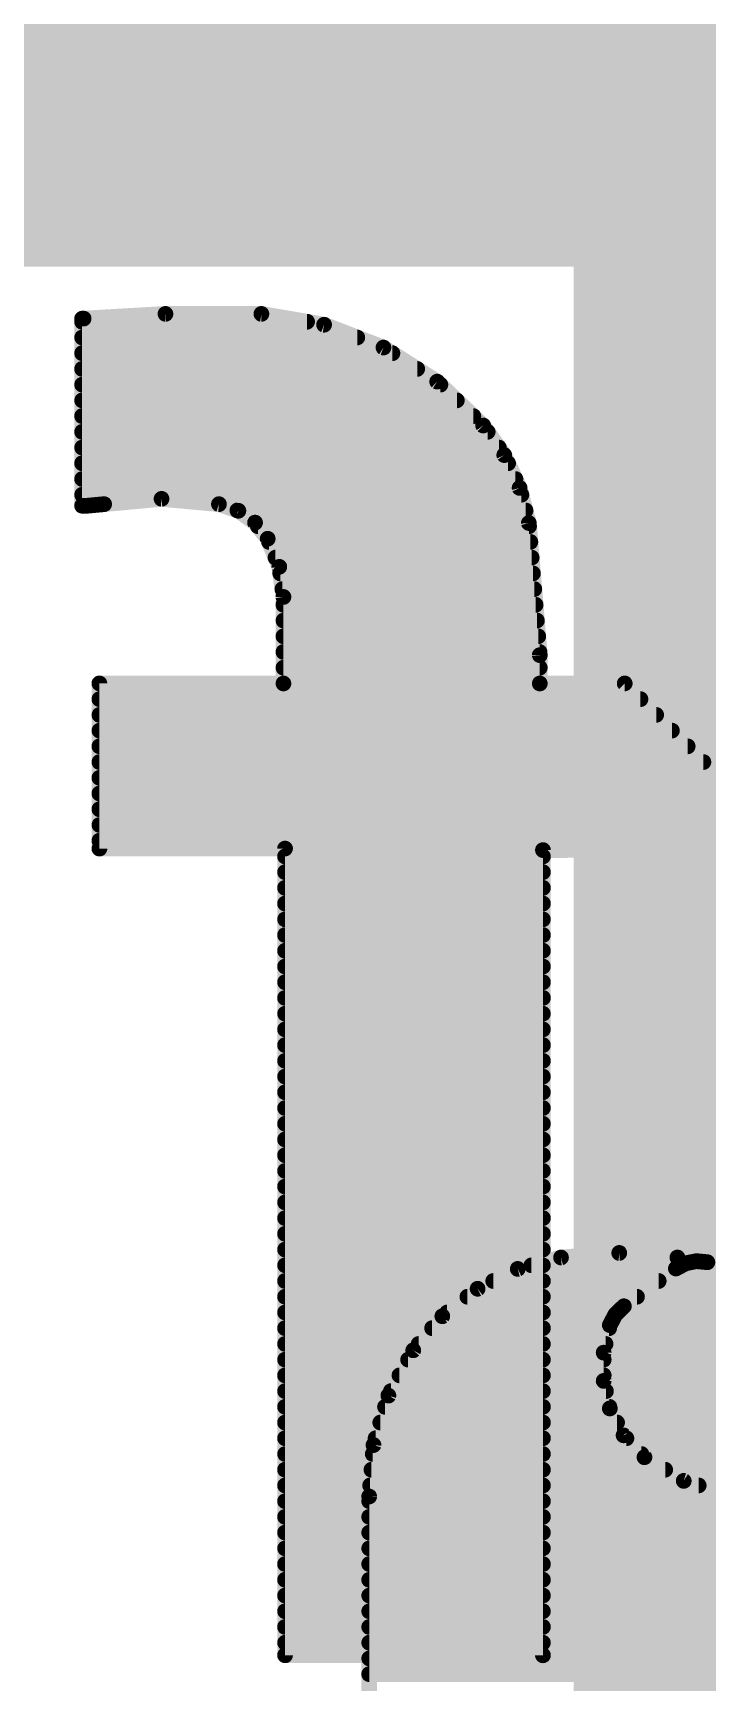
# Model space of a CAD drawing. Extents: x -19.1 to 20.4, y -11.4 to 20.4.
# Drawn here: x 3.902 to 4.991, y 9.792 to 12.455 of the extents above; entities that cross this region are included whole.
import ezdxf

# ---------------------------------------------------------------- set-up
doc = ezdxf.new("R2010")
doc.units = 0
for name, color, linetype in [('1', 12, 'CONTINUOUS'), ('16', 132, 'CONTINUOUS'), ('21', 41, 'CONTINUOUS'), ('22', 40, 'CONTINUOUS')]:
    doc.layers.add(name, color=color, linetype=linetype)

msp = doc.modelspace()

# ---------------------------------------------------------------- linework, layer by layer
at = {"layer": '1', "const_width": 0.6096}
msp.add_lwpolyline([(2.8575, 12.3825), (6.1913, 12.3825)], dxfattribs=at)
at = {"layer": '16', "const_width": 0.6096}
msp.add_lwpolyline([(5.08, 7.62), (5.08, 14.605)], dxfattribs=at)
at = {"layer": '21', "const_width": 0.0254}
for points in [[(4.8489, 10.4848), (4.7549, 10.4774)], [(4.9429, 10.4774), (4.8489, 10.4848)], [(4.685, 10.459), (4.6202, 10.4269)], [(4.7549, 10.4774), (4.685, 10.459)], [(4.7071, 10.4648), (4.9501, 10.4648)], [(4.8565, 10.3987), (4.9404, 10.4596)], [(4.9404, 10.4596), (4.9561, 10.468)], [(4.9912, 10.4698), (4.9429, 10.4774)], [(4.9561, 10.468), (4.9735, 10.4715)], [(4.9735, 10.4715), (4.9912, 10.4698)], [(4.6454, 10.4394), (4.9126, 10.4394)], [(4.6202, 10.4269), (4.5632, 10.3825)], [(4.6036, 10.414), (4.8776, 10.414)], [(4.5632, 10.3825), (4.5162, 10.3275)], [(4.571, 10.3886), (4.8461, 10.3886)], [(4.8337, 10.3682), (4.8427, 10.3853)], [(4.8427, 10.3853), (4.8565, 10.3987)], [(4.5467, 10.3632), (4.8326, 10.3632)], [(4.8238, 10.3237), (4.8337, 10.3682)], [(4.5162, 10.3275), (4.4761, 10.2543)], [(4.525, 10.3378), (4.8269, 10.3378)], [(4.8238, 10.2781), (4.8238, 10.3237)], [(4.5079, 10.3124), (4.8238, 10.3124)], [(4.494, 10.287), (4.8238, 10.287)], [(4.8337, 10.2336), (4.8238, 10.2781)], [(4.4761, 10.2543), (4.4521, 10.1744)], [(4.4801, 10.2616), (4.8275, 10.2616)], [(4.4706, 10.2362), (4.8331, 10.2362)], [(4.8559, 10.1902), (4.8337, 10.2336)], [(4.463, 10.2108), (4.8454, 10.2108)], [(4.8896, 10.1548), (4.8559, 10.1902)], [(4.4521, 10.1744), (4.4451, 10.0913)], [(4.4554, 10.1854), (4.8605, 10.1854)], [(4.4508, 10.16), (4.8847, 10.16)], [(4.953, 10.1166), (4.8896, 10.1548)], [(4.4466, 10.1092), (4.9772, 10.1092)], [(4.4487, 10.1346), (4.9231, 10.1346)], [(5.0238, 10.095), (4.953, 10.1166)], [(4.4451, 10.0913), (4.4451, 8.5749)], [(4.4451, 10.0838), (6.2892, 10.0838)], [(4.4451, 10.0584), (6.2853, 10.0584)], [(4.4451, 10.033), (6.2815, 10.033)], [(4.4451, 10.0076), (6.2728, 10.0076)], [(4.4451, 9.9822), (6.264, 9.9822)], [(4.4451, 9.9568), (6.2553, 9.9568)], [(4.4451, 9.9314), (6.2465, 9.9314)], [(4.4451, 9.906), (6.2378, 9.906)], [(4.4451, 9.8806), (6.229, 9.8806)], [(4.4451, 9.8552), (6.2203, 9.8552)], [(4.4451, 9.8298), (6.207, 9.8298)], [(4.4451, 9.8044), (6.1927, 9.8044)]]:
    msp.add_lwpolyline(points, dxfattribs=at)
at = {"layer": '21', "const_width": 0.0127}
for points in [[(4.8494, 10.4911, 1), (4.8484, 10.4784)], [(4.8494, 10.4784, 1), (4.8484, 10.4911)], [(4.6834, 10.4651, 1), (4.6866, 10.4528)], [(4.6878, 10.4533, 1), (4.6822, 10.4647)], [(4.7071, 10.4711, 1), (4.7071, 10.4585)], [(4.7544, 10.4837, 1), (4.7554, 10.4711)], [(4.7565, 10.4713, 1), (4.7533, 10.4835)], [(4.9374, 10.4652, 1), (4.9434, 10.454)], [(4.9439, 10.4837, 1), (4.9419, 10.4711)], [(4.9441, 10.4545, 1), (4.9367, 10.4647)], [(4.9424, 10.4711, 1), (4.9434, 10.4837)], [(4.9548, 10.4742, 1), (4.9573, 10.4618)], [(4.9501, 10.4585, 1), (4.9501, 10.4711)], [(4.9591, 10.4624, 1), (4.9531, 10.4736)], [(4.9741, 10.4778, 1), (4.9729, 10.4652)], [(4.9748, 10.4653, 1), (4.9722, 10.4777)], [(4.9902, 10.4635, 1), (4.9922, 10.4761)], [(4.9906, 10.4635, 1), (4.9918, 10.4761)], [(4.6454, 10.4458, 1), (4.6454, 10.4331)], [(4.9126, 10.4331, 1), (4.9126, 10.4458)], [(4.6036, 10.4203, 1), (4.6036, 10.4077)], [(4.6174, 10.4326, 1), (4.623, 10.4212)], [(4.6241, 10.4219, 1), (4.6163, 10.4319)], [(4.8776, 10.4077, 1), (4.8776, 10.4203)], [(4.5593, 10.3875, 1), (4.5671, 10.3775)], [(4.568, 10.3784, 1), (4.5583, 10.3866)], [(4.571, 10.3949, 1), (4.571, 10.3823)], [(4.8383, 10.3898, 1), (4.8471, 10.3807)], [(4.8483, 10.3823, 1), (4.8371, 10.3882)], [(4.8461, 10.3823, 1), (4.8461, 10.3949)], [(4.8528, 10.4038, 1), (4.8602, 10.3936)], [(4.8609, 10.3942, 1), (4.8521, 10.4032)], [(4.5467, 10.3696, 1), (4.5467, 10.3569)], [(4.8281, 10.3712, 1), (4.8393, 10.3652)], [(4.8399, 10.3668, 1), (4.8275, 10.3696)], [(4.8326, 10.3569, 1), (4.8326, 10.3696)], [(4.5114, 10.3316, 1), (4.521, 10.3234)], [(4.5218, 10.3244, 1), (4.5106, 10.3306)], [(4.525, 10.3441, 1), (4.525, 10.3315)], [(4.8301, 10.3237, 1), (4.8174, 10.3237)], [(4.8269, 10.3315, 1), (4.8269, 10.3441)], [(4.5079, 10.3187, 1), (4.5079, 10.3061)], [(4.8176, 10.3251, 1), (4.83, 10.3223)], [(4.8238, 10.3061, 1), (4.8238, 10.3187)], [(4.494, 10.2934, 1), (4.494, 10.2807)], [(4.83, 10.2795, 1), (4.8176, 10.2767)], [(4.8174, 10.2781, 1), (4.8301, 10.2781)], [(4.8238, 10.2807, 1), (4.8238, 10.2934)], [(4.4705, 10.2574, 1), (4.4817, 10.2513)], [(4.4822, 10.2525, 1), (4.47, 10.2562)], [(4.4801, 10.2679, 1), (4.4801, 10.2553)], [(4.8275, 10.2553, 1), (4.8275, 10.2679)], [(4.4706, 10.2425, 1), (4.4706, 10.2299)], [(4.8394, 10.2365, 1), (4.828, 10.2307)], [(4.8275, 10.2322, 1), (4.8399, 10.235)], [(4.8331, 10.2299, 1), (4.8331, 10.2425)], [(4.463, 10.2172, 1), (4.463, 10.2045)], [(4.8454, 10.2045, 1), (4.8454, 10.2172)], [(4.8605, 10.1945, 1), (4.8513, 10.1858)], [(4.4584, 10.1739, 1), (4.4457, 10.175)], [(4.446, 10.1763, 1), (4.4581, 10.1726)], [(4.4554, 10.1918, 1), (4.4554, 10.1791)], [(4.8503, 10.1873, 1), (4.8616, 10.193)], [(4.8605, 10.1791, 1), (4.8605, 10.1918)], [(4.4508, 10.1663, 1), (4.4508, 10.1537)], [(4.8929, 10.1602, 1), (4.8863, 10.1494)], [(4.8847, 10.1537, 1), (4.8847, 10.1663)], [(4.885, 10.1504, 1), (4.8942, 10.1592)], [(4.4466, 10.1156, 1), (4.4466, 10.1029)], [(4.4487, 10.141, 1), (4.4487, 10.1283)], [(4.9231, 10.1283, 1), (4.9231, 10.141)], [(4.9549, 10.1227, 1), (4.9512, 10.1105)], [(4.9497, 10.1111, 1), (4.9563, 10.122)], [(4.9772, 10.1029, 1), (4.9772, 10.1156)], [(4.4515, 10.0913, 1), (4.4387, 10.0913)], [(4.4388, 10.0918, 1), (4.4514, 10.0908)], [(4.4451, 10.0901, 1), (4.4451, 10.0775)], [(4.4451, 10.0648, 1), (4.4451, 10.0521)], [(4.4451, 10.0394, 1), (4.4451, 10.0267)], [(4.4451, 10.0139, 1), (4.4451, 10.0013)], [(4.4451, 9.9886, 1), (4.4451, 9.9759)], [(4.4451, 9.9632, 1), (4.4451, 9.9505)], [(4.4451, 9.9377, 1), (4.4451, 9.9251)], [(4.4451, 9.9123, 1), (4.4451, 9.8997)], [(4.4451, 9.887, 1), (4.4451, 9.8743)], [(4.4451, 9.8615, 1), (4.4451, 9.8489)], [(4.4451, 9.8361, 1), (4.4451, 9.8235)], [(4.4451, 9.8108, 1), (4.4451, 9.7981)]]:
    msp.add_lwpolyline(points, format="xyb", dxfattribs=at)
at = {"layer": '22', "const_width": 0.0254}
for points in [[(4.1161, 12.0015), (3.984, 11.9939)], [(4.2711, 12.0015), (4.1161, 12.0015)], [(4.3723, 11.9841), (4.2711, 12.0015)], [(3.984, 11.9939), (3.9815, 11.9939)], [(3.9815, 11.9939), (3.9815, 11.6916)], [(3.9815, 11.9888), (4.3448, 11.9888)], [(4.4682, 11.9471), (4.3723, 11.9841)], [(3.9815, 11.9634), (4.4259, 11.9634)], [(4.5549, 11.8921), (4.4682, 11.9471)], [(3.9815, 11.938), (4.4826, 11.938)], [(3.9815, 11.9126), (4.5226, 11.9126)], [(3.9815, 11.8872), (4.5601, 11.8872)], [(4.6292, 11.8212), (4.5549, 11.8921)], [(3.9815, 11.8618), (4.5867, 11.8618)], [(3.9815, 11.8364), (4.6133, 11.8364)], [(4.6632, 11.7735), (4.6292, 11.8212)], [(3.9815, 11.811), (4.6365, 11.811)], [(3.9815, 11.7856), (4.6546, 11.7856)], [(3.9815, 11.7602), (4.6694, 11.7602)], [(4.6881, 11.7204), (4.6632, 11.7735)], [(3.9815, 11.7348), (4.6813, 11.7348)], [(3.9815, 11.7094), (4.6909, 11.7094)], [(4.7029, 11.6637), (4.6881, 11.7204)], [(3.9815, 11.6916), (3.9891, 11.6916)], [(3.9891, 11.6916), (4.0171, 11.6942)], [(4.0171, 11.6942), (4.1098, 11.7028)], [(4.1098, 11.7028), (4.2025, 11.6942)], [(4.2025, 11.6942), (4.2338, 11.6835)], [(4.2323, 11.684), (4.6976, 11.684)], [(4.2338, 11.6835), (4.2608, 11.6643)], [(4.2608, 11.6643), (4.2812, 11.6383)], [(4.2653, 11.6586), (4.7033, 11.6586)], [(4.7206, 11.4503), (4.7029, 11.6637)], [(4.2812, 11.6383), (4.3, 11.5929)], [(4.2833, 11.6332), (4.7054, 11.6332)], [(4.2938, 11.6078), (4.7075, 11.6078)], [(4.3, 11.5929), (4.3066, 11.5443)], [(4.3014, 11.5824), (4.7096, 11.5824)], [(4.3049, 11.557), (4.7118, 11.557)], [(4.3066, 11.5443), (4.3066, 11.4046)], [(4.3066, 11.5316), (4.7139, 11.5316)], [(4.3066, 11.5062), (4.716, 11.5062)], [(4.3066, 11.4808), (4.7181, 11.4808)], [(4.3066, 11.4554), (4.7202, 11.4554)], [(4.7206, 11.4046), (4.7206, 11.4503)], [(4.3066, 11.43), (4.7206, 11.43)], [(4.3066, 11.4046), (4.0094, 11.4046)], [(4.0094, 11.4046), (4.0094, 11.1379)], [(4.3066, 11.4046), (4.7206, 11.4046)], [(4.8578, 11.4046), (4.7206, 11.4046)], [(5.1245, 11.1379), (4.8578, 11.4046)], [(4.0094, 11.3792), (4.8832, 11.3792)], [(4.0094, 11.3538), (4.9086, 11.3538)], [(4.0094, 11.3284), (4.934, 11.3284)], [(4.0094, 11.303), (4.9594, 11.303)], [(4.0094, 11.2776), (4.9848, 11.2776)], [(4.0094, 11.2522), (5.0102, 11.2522)], [(4.0094, 11.2268), (5.0356, 11.2268)], [(4.0094, 11.2014), (5.061, 11.2014)], [(4.0094, 11.176), (5.0864, 11.176)], [(4.0094, 11.1506), (5.1118, 11.1506)], [(4.0094, 11.1379), (4.3092, 11.1379)], [(4.3092, 11.1379), (4.3092, 9.8349)], [(4.3092, 11.1252), (4.7257, 11.1252)], [(4.7257, 11.1354), (5.1245, 11.1379)], [(4.7257, 9.8349), (4.7257, 11.1354)], [(4.3092, 11.0998), (4.7257, 11.0998)], [(4.3092, 11.0744), (4.7257, 11.0744)], [(4.3092, 11.049), (4.7257, 11.049)], [(4.3092, 11.0236), (4.7257, 11.0236)], [(4.3092, 10.9982), (4.7257, 10.9982)], [(4.3092, 10.9728), (4.7257, 10.9728)], [(4.3092, 10.9474), (4.7257, 10.9474)], [(4.3092, 10.922), (4.7257, 10.922)], [(4.3092, 10.8966), (4.7257, 10.8966)], [(4.3092, 10.8712), (4.7257, 10.8712)], [(4.3092, 10.8458), (4.7257, 10.8458)], [(4.3092, 10.8204), (4.7257, 10.8204)], [(4.3092, 10.795), (4.7257, 10.795)], [(4.3092, 10.7696), (4.7257, 10.7696)], [(4.3092, 10.7442), (4.7257, 10.7442)], [(4.3092, 10.7188), (4.7257, 10.7188)], [(4.3092, 10.6934), (4.7257, 10.6934)], [(4.3092, 10.668), (4.7257, 10.668)], [(4.3092, 10.6426), (4.7257, 10.6426)], [(4.3092, 10.6172), (4.7257, 10.6172)], [(4.3092, 10.5918), (4.7257, 10.5918)], [(4.3092, 10.5664), (4.7257, 10.5664)], [(4.3092, 10.541), (4.7257, 10.541)], [(4.3092, 10.5156), (4.7257, 10.5156)], [(4.3092, 10.4902), (4.7257, 10.4902)], [(4.3092, 10.4648), (4.7257, 10.4648)], [(4.3092, 10.4394), (4.7257, 10.4394)], [(4.3092, 10.414), (4.7257, 10.414)], [(4.3092, 10.3886), (4.7257, 10.3886)], [(4.3092, 10.3632), (4.7257, 10.3632)], [(4.3092, 10.3378), (4.7257, 10.3378)], [(4.3092, 10.3124), (4.7257, 10.3124)], [(4.3092, 10.287), (4.7257, 10.287)], [(4.3092, 10.2616), (4.7257, 10.2616)], [(4.3092, 10.2362), (4.7257, 10.2362)], [(4.3092, 10.2108), (4.7257, 10.2108)], [(4.3092, 10.1854), (4.7257, 10.1854)], [(4.3092, 10.16), (4.7257, 10.16)], [(4.3092, 10.1346), (4.7257, 10.1346)], [(4.3092, 10.1092), (4.7257, 10.1092)], [(4.3092, 10.0838), (4.7257, 10.0838)], [(4.3092, 10.0584), (4.7257, 10.0584)], [(4.3092, 10.033), (4.7257, 10.033)], [(4.3092, 10.0076), (4.7257, 10.0076)], [(4.3092, 9.9822), (4.7257, 9.9822)], [(4.3092, 9.9568), (4.7257, 9.9568)], [(4.3092, 9.9314), (4.7257, 9.9314)], [(4.3092, 9.906), (4.7257, 9.906)], [(4.3092, 9.8806), (4.7257, 9.8806)], [(4.3092, 9.8552), (4.7257, 9.8552)], [(4.3092, 9.8349), (4.7257, 9.8349)]]:
    msp.add_lwpolyline(points, dxfattribs=at)
at = {"layer": '22', "const_width": 0.0127}
for points in [[(4.1161, 12.0078, 1), (4.1161, 11.9952)], [(4.1165, 11.9952, 1), (4.1157, 12.0078)], [(4.2722, 12.0078, 1), (4.27, 11.9952)], [(4.2711, 11.9952, 1), (4.2711, 12.0078)], [(3.9815, 11.9952, 1), (3.9815, 11.9825)], [(3.9815, 12.0002, 1), (3.9815, 11.9876)], [(3.9878, 11.9939, 1), (3.9752, 11.9939)], [(3.9836, 12.0002, 1), (3.9844, 11.9876)], [(3.984, 11.9876, 1), (3.984, 12.0002)], [(4.3448, 11.9825, 1), (4.3448, 11.9952)], [(4.3746, 11.99, 1), (4.37, 11.9781)], [(4.3712, 11.9778, 1), (4.3734, 11.9903)], [(3.9815, 11.9697, 1), (3.9815, 11.9571)], [(4.4259, 11.9571, 1), (4.4259, 11.9697)], [(4.4716, 11.9525, 1), (4.4648, 11.9418)], [(4.4659, 11.9412, 1), (4.4704, 11.9531)], [(3.9815, 11.9444, 1), (3.9815, 11.9317)], [(4.4826, 11.9317, 1), (4.4826, 11.9444)], [(3.9815, 11.919, 1), (3.9815, 11.9063)], [(4.5226, 11.9063, 1), (4.5226, 11.919)], [(3.9815, 11.8935, 1), (3.9815, 11.8809)], [(4.5593, 11.8967, 1), (4.5505, 11.8875)], [(4.5515, 11.8868, 1), (4.5583, 11.8975)], [(4.5601, 11.8809, 1), (4.5601, 11.8935)], [(3.9815, 11.8681, 1), (3.9815, 11.8555)], [(4.5867, 11.8555, 1), (4.5867, 11.8681)], [(3.9815, 11.8428, 1), (3.9815, 11.8301)], [(4.6133, 11.8301, 1), (4.6133, 11.8428)], [(4.6344, 11.8249, 1), (4.624, 11.8175)], [(4.6248, 11.8166, 1), (4.6336, 11.8258)], [(3.9815, 11.8173, 1), (3.9815, 11.8047)], [(4.6365, 11.8047, 1), (4.6365, 11.8173)], [(3.9815, 11.7919, 1), (3.9815, 11.7793)], [(3.9815, 11.7666, 1), (3.9815, 11.7539)], [(4.6546, 11.7793, 1), (4.6546, 11.7919)], [(4.669, 11.7762, 1), (4.6575, 11.7708)], [(4.658, 11.7698, 1), (4.6684, 11.7772)], [(4.6694, 11.7539, 1), (4.6694, 11.7666)], [(3.9815, 11.7411, 1), (3.9815, 11.7285)], [(4.6813, 11.7285, 1), (4.6813, 11.7411)], [(3.9815, 11.7157, 1), (3.9815, 11.7031)], [(4.6942, 11.722, 1), (4.6819, 11.7188)], [(4.6823, 11.7177, 1), (4.6938, 11.7231)], [(4.6909, 11.7031, 1), (4.6909, 11.7157)], [(3.9815, 11.698, 1), (3.9815, 11.6853)], [(3.9752, 11.6916, 1), (3.9878, 11.6916)], [(3.9885, 11.6979, 1), (3.9897, 11.6853)], [(3.9891, 11.6853, 1), (3.9891, 11.698)], [(4.0165, 11.7005, 1), (4.0177, 11.6879)], [(4.0177, 11.6879, 1), (4.0165, 11.7005)], [(4.1104, 11.7091, 1), (4.1092, 11.6965)], [(4.1104, 11.6965, 1), (4.1092, 11.7091)], [(4.2046, 11.7002, 1), (4.2004, 11.6882)], [(4.2019, 11.6879, 1), (4.2031, 11.7005)], [(4.2323, 11.6904, 1), (4.2323, 11.6777)], [(4.2375, 11.6887, 1), (4.2301, 11.6783)], [(4.2318, 11.6775, 1), (4.2359, 11.6895)], [(4.6976, 11.6777, 1), (4.6976, 11.6904)], [(4.2658, 11.6683, 1), (4.2558, 11.6604)], [(4.2571, 11.6592, 1), (4.2645, 11.6695)], [(4.2653, 11.6649, 1), (4.2653, 11.6523)], [(4.7092, 11.6642, 1), (4.6966, 11.6632)], [(4.6968, 11.6621, 1), (4.709, 11.6653)], [(4.7033, 11.6523, 1), (4.7033, 11.6649)], [(4.2871, 11.6407, 1), (4.2753, 11.6359)], [(4.2762, 11.6344, 1), (4.2862, 11.6422)], [(4.2833, 11.6395, 1), (4.2833, 11.6269)], [(4.7054, 11.6269, 1), (4.7054, 11.6395)], [(4.2938, 11.6142, 1), (4.2938, 11.6015)], [(4.7075, 11.6015, 1), (4.7075, 11.6142)], [(4.3063, 11.5938, 1), (4.2937, 11.5921)], [(4.2941, 11.5905, 1), (4.3058, 11.5954)], [(4.3014, 11.5887, 1), (4.3014, 11.5761)], [(4.7096, 11.5761, 1), (4.7096, 11.5887)], [(4.3049, 11.5633, 1), (4.3049, 11.5507)], [(4.7118, 11.5507, 1), (4.7118, 11.5633)], [(4.313, 11.5443, 1), (4.3003, 11.5443)], [(4.3003, 11.5434, 1), (4.3129, 11.5452)], [(4.3066, 11.538, 1), (4.3066, 11.5253)], [(4.7139, 11.5253, 1), (4.7139, 11.538)], [(4.3066, 11.5125, 1), (4.3066, 11.4999)], [(4.716, 11.4999, 1), (4.716, 11.5125)], [(4.3066, 11.4871, 1), (4.3066, 11.4745)], [(4.7181, 11.4745, 1), (4.7181, 11.4871)], [(4.3066, 11.4618, 1), (4.3066, 11.4491)], [(4.727, 11.4503, 1), (4.7142, 11.4503)], [(4.7143, 11.4498, 1), (4.7269, 11.4508)], [(4.7202, 11.4491, 1), (4.7202, 11.4618)], [(4.3066, 11.4363, 1), (4.3066, 11.4237)], [(4.7206, 11.4237, 1), (4.7206, 11.4363)], [(4.0158, 11.4046, 1), (4.003, 11.4046)], [(4.0094, 11.4109, 1), (4.0094, 11.3983)], [(4.3003, 11.4046, 1), (4.313, 11.4046)], [(4.3066, 11.4109, 1), (4.3066, 11.3983)], [(4.3066, 11.3983, 1), (4.3066, 11.4109)], [(4.7142, 11.4046, 1), (4.727, 11.4046)], [(4.7206, 11.4109, 1), (4.7206, 11.3983)], [(4.7206, 11.3983, 1), (4.7206, 11.4109)], [(4.8623, 11.4091, 1), (4.8533, 11.4001)], [(4.8578, 11.3983, 1), (4.8578, 11.4109)], [(4.0094, 11.3856, 1), (4.0094, 11.3729)], [(4.8832, 11.3729, 1), (4.8832, 11.3856)], [(4.0094, 11.3601, 1), (4.0094, 11.3475)], [(4.9086, 11.3475, 1), (4.9086, 11.3601)], [(4.0094, 11.3347, 1), (4.0094, 11.3221)], [(4.934, 11.3221, 1), (4.934, 11.3347)], [(4.0094, 11.3094, 1), (4.0094, 11.2967)], [(4.9594, 11.2967, 1), (4.9594, 11.3094)], [(4.0094, 11.284, 1), (4.0094, 11.2713)], [(4.9848, 11.2713, 1), (4.9848, 11.284)], [(4.0094, 11.2585, 1), (4.0094, 11.2459)], [(4.0094, 11.2332, 1), (4.0094, 11.2205)], [(4.0094, 11.2078, 1), (4.0094, 11.1951)], [(4.0094, 11.1823, 1), (4.0094, 11.1697)], [(4.0094, 11.157, 1), (4.0094, 11.1443)], [(4.003, 11.1379, 1), (4.0158, 11.1379)], [(4.0094, 11.1442, 1), (4.0094, 11.1316)], [(4.3092, 11.1316, 1), (4.3092, 11.1189)], [(4.3156, 11.1379, 1), (4.3029, 11.1379)], [(4.3092, 11.1316, 1), (4.3092, 11.1442)], [(4.7321, 11.1354, 1), (4.7193, 11.1354)], [(4.7257, 11.1417, 1), (4.7257, 11.1291)], [(4.7257, 11.1189, 1), (4.7257, 11.1316)], [(4.3092, 11.1061, 1), (4.3092, 11.0935)], [(4.7257, 11.0935, 1), (4.7257, 11.1061)], [(4.3092, 11.0808, 1), (4.3092, 11.0681)], [(4.7257, 11.0681, 1), (4.7257, 11.0808)], [(4.3092, 11.0554, 1), (4.3092, 11.0427)], [(4.7257, 11.0427, 1), (4.7257, 11.0554)], [(4.3092, 11.0299, 1), (4.3092, 11.0173)], [(4.7257, 11.0173, 1), (4.7257, 11.0299)], [(4.3092, 11.0046, 1), (4.3092, 10.9919)], [(4.7257, 10.9919, 1), (4.7257, 11.0046)], [(4.3092, 10.9792, 1), (4.3092, 10.9665)], [(4.7257, 10.9665, 1), (4.7257, 10.9792)], [(4.3092, 10.9537, 1), (4.3092, 10.9411)], [(4.7257, 10.9411, 1), (4.7257, 10.9537)], [(4.3092, 10.9284, 1), (4.3092, 10.9157)], [(4.7257, 10.9157, 1), (4.7257, 10.9284)], [(4.3092, 10.903, 1), (4.3092, 10.8903)], [(4.7257, 10.8903, 1), (4.7257, 10.903)], [(4.3092, 10.8775, 1), (4.3092, 10.8649)], [(4.7257, 10.8649, 1), (4.7257, 10.8775)], [(4.3092, 10.8521, 1), (4.3092, 10.8395)], [(4.7257, 10.8395, 1), (4.7257, 10.8521)], [(4.3092, 10.8268, 1), (4.3092, 10.8141)], [(4.7257, 10.8141, 1), (4.7257, 10.8268)], [(4.3092, 10.8013, 1), (4.3092, 10.7887)], [(4.7257, 10.7887, 1), (4.7257, 10.8013)], [(4.3092, 10.7759, 1), (4.3092, 10.7633)], [(4.7257, 10.7633, 1), (4.7257, 10.7759)], [(4.3092, 10.7506, 1), (4.3092, 10.7379)], [(4.7257, 10.7379, 1), (4.7257, 10.7506)], [(4.3092, 10.7251, 1), (4.3092, 10.7125)], [(4.7257, 10.7125, 1), (4.7257, 10.7251)], [(4.3092, 10.6997, 1), (4.3092, 10.6871)], [(4.3092, 10.6744, 1), (4.3092, 10.6617)], [(4.7257, 10.6871, 1), (4.7257, 10.6997)], [(4.7257, 10.6617, 1), (4.7257, 10.6744)], [(4.3092, 10.6489, 1), (4.3092, 10.6363)], [(4.7257, 10.6363, 1), (4.7257, 10.6489)], [(4.3092, 10.6235, 1), (4.3092, 10.6109)], [(4.7257, 10.6109, 1), (4.7257, 10.6235)], [(4.3092, 10.5982, 1), (4.3092, 10.5855)], [(4.7257, 10.5855, 1), (4.7257, 10.5982)], [(4.3092, 10.5727, 1), (4.3092, 10.5601)], [(4.7257, 10.5601, 1), (4.7257, 10.5727)], [(4.3092, 10.5473, 1), (4.3092, 10.5347)], [(4.7257, 10.5347, 1), (4.7257, 10.5473)], [(4.3092, 10.522, 1), (4.3092, 10.5093)], [(4.7257, 10.5093, 1), (4.7257, 10.522)], [(4.3092, 10.4965, 1), (4.3092, 10.4839)], [(4.7257, 10.4839, 1), (4.7257, 10.4965)], [(4.3092, 10.4711, 1), (4.3092, 10.4585)], [(4.7257, 10.4585, 1), (4.7257, 10.4711)], [(4.3092, 10.4458, 1), (4.3092, 10.4331)], [(4.7257, 10.4331, 1), (4.7257, 10.4458)], [(4.3092, 10.4203, 1), (4.3092, 10.4077)], [(4.7257, 10.4077, 1), (4.7257, 10.4203)], [(4.3092, 10.3949, 1), (4.3092, 10.3823)], [(4.7257, 10.3823, 1), (4.7257, 10.3949)], [(4.3092, 10.3696, 1), (4.3092, 10.3569)], [(4.7257, 10.3569, 1), (4.7257, 10.3696)], [(4.3092, 10.3441, 1), (4.3092, 10.3315)], [(4.7257, 10.3315, 1), (4.7257, 10.3441)], [(4.3092, 10.3187, 1), (4.3092, 10.3061)], [(4.7257, 10.3061, 1), (4.7257, 10.3187)], [(4.3092, 10.2934, 1), (4.3092, 10.2807)], [(4.7257, 10.2807, 1), (4.7257, 10.2934)], [(4.3092, 10.2679, 1), (4.3092, 10.2553)], [(4.7257, 10.2553, 1), (4.7257, 10.2679)], [(4.3092, 10.2425, 1), (4.3092, 10.2299)], [(4.7257, 10.2299, 1), (4.7257, 10.2425)], [(4.3092, 10.2172, 1), (4.3092, 10.2045)], [(4.7257, 10.2045, 1), (4.7257, 10.2172)], [(4.3092, 10.1918, 1), (4.3092, 10.1791)], [(4.7257, 10.1791, 1), (4.7257, 10.1918)], [(4.3092, 10.1663, 1), (4.3092, 10.1537)], [(4.7257, 10.1537, 1), (4.7257, 10.1663)], [(4.3092, 10.141, 1), (4.3092, 10.1283)], [(4.3092, 10.1156, 1), (4.3092, 10.1029)], [(4.7257, 10.1283, 1), (4.7257, 10.141)], [(4.7257, 10.1029, 1), (4.7257, 10.1156)], [(4.3092, 10.0901, 1), (4.3092, 10.0775)], [(4.7257, 10.0775, 1), (4.7257, 10.0901)], [(4.3092, 10.0648, 1), (4.3092, 10.0521)], [(4.7257, 10.0521, 1), (4.7257, 10.0648)], [(4.3092, 10.0394, 1), (4.3092, 10.0267)], [(4.7257, 10.0267, 1), (4.7257, 10.0394)], [(4.3092, 10.0139, 1), (4.3092, 10.0013)], [(4.7257, 10.0013, 1), (4.7257, 10.0139)], [(4.3092, 9.9886, 1), (4.3092, 9.9759)], [(4.7257, 9.9759, 1), (4.7257, 9.9886)], [(4.3092, 9.9632, 1), (4.3092, 9.9505)], [(4.7257, 9.9505, 1), (4.7257, 9.9632)], [(4.3092, 9.9377, 1), (4.3092, 9.9251)], [(4.7257, 9.9251, 1), (4.7257, 9.9377)], [(4.3092, 9.9123, 1), (4.3092, 9.8997)], [(4.7257, 9.8997, 1), (4.7257, 9.9123)], [(4.3092, 9.887, 1), (4.3092, 9.8743)], [(4.7257, 9.8743, 1), (4.7257, 9.887)], [(4.3092, 9.8615, 1), (4.3092, 9.8489)], [(4.7257, 9.8489, 1), (4.7257, 9.8615)], [(4.3092, 9.8413, 1), (4.3092, 9.8286)], [(4.3029, 9.8349, 1), (4.3156, 9.8349)], [(4.7193, 9.8349, 1), (4.7321, 9.8349)], [(4.7257, 9.8286, 1), (4.7257, 9.8413)]]:
    msp.add_lwpolyline(points, format="xyb", dxfattribs=at)

doc.saveas('drawing.dxf')
